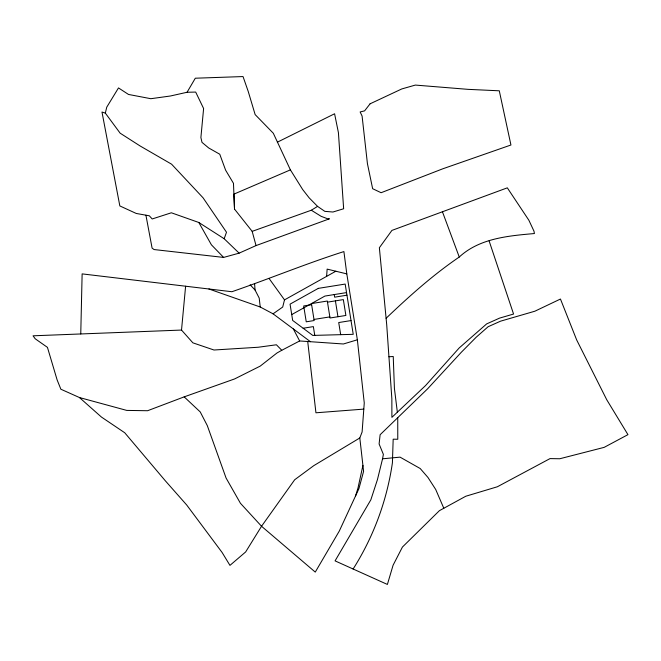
<?xml version="1.0" encoding="UTF-8"?>
<svg xmlns="http://www.w3.org/2000/svg" width="661" height="661" viewBox="0 0 661 661"><rect width="100%" height="100%" fill="white"/><g stroke="black" fill="none" stroke-linecap="round" stroke-linejoin="round"><path stroke-width="0.99" d="M80.758 333.954L82.129 273.885L231.895 291.732C269.358 278.81 306.06 263.632 343.902 251.577L346.802 273.885L357.361 339.795L364.261 402.946L362.104 431.988L359.807 437.97L363.591 471.359L358.906 488.694L339.3 531.047L315.264 572.096L261.541 526.263L240.439 503.277L226.07 478.019L207.29 425.585L200.242 411.943L184.179 396.864L147.585 410.729L126.747 410.407L79.452 397.542L60.87 389.222L57.127 379.918L47.443 347.364L35.198 338.771L33.05 335.805L181.519 330.062L192.872 342.836L213.982 350.008L258.195 347.248L276.414 344.778L281.776 350.289L299.656 340.96L343.398 343.984L357.361 339.795M326.608 276.372L327.137 269.11L346.802 273.885M181.519 330.062L185.609 286.213M362.922 465.41L357.973 488.115L355.544 495.957M382.562 458.808L383.372 454.355L379.1 443.961L380.125 434.723L427.568 388.85L461.295 352.288L476.284 337.135L488.132 326.724L500.559 321.172L534.856 311.215L560.454 299.028L576.681 339.961L606.757 399.773L627.95 434.649L604.171 447.365L559.784 458.751L550.026 458.602L497.361 486.769L465.79 496.237L439.391 510.68L402.433 547.052L393.08 565.238L387.387 584.44L335.069 560.875L370.846 499.815L377.431 479.646L382.562 458.808L400.054 457.139L420.214 468.533L427.948 477.44L435.706 489.471L443.812 508.268M239.125 253.146L224.17 238.737L226.5 232.234L203.059 197.804L171.579 164.184L140.132 145.982L120.145 133.175L105.33 113.105L106.735 107.198L118.493 87.93L128.507 94.449L150.848 98.704L170.389 96.002L187.063 92.267L195.681 92.069L203.613 108.511L200.894 137.521L201.993 142.363L208.702 147.973L219.758 154.22L225.624 170.199L233.473 183.32L234.515 209.107L252.172 231.358L256.038 245.586L239.125 253.146L223.616 257.418L154.063 249.552L152.096 248.098L145.924 215.189M335.838 271.225L284.511 299.879L282.701 307.043L273.067 313.826L260.236 307.001L208.909 288.989M187.063 92.267L195.309 78.213L243.033 76.56L248.247 91.515L255.146 114.593L273.315 133.258L290.402 169.869L302.672 189.533L309.133 197.821L317.577 206.381L324.84 211.363L332.937 212.016L343.646 208.76L338.415 132.638L334.582 113.766L277.331 142.206M353.081 568.989L353.999 567.617A271.489 271.489 0 0 0 381.306 509.631A272.002 272.002 0 0 0 392.411 462.807L393.179 439.193L397.773 439.251L397.74 417.686M386.098 318.28C409.151 296.293 432.864 275.034 459.263 257.03C479.481 238.299 508.259 235.853 534.418 233.54L533.972 231.143L528.866 220.237L507.318 187.84L391.915 230.408L379.364 247.743L386.71 324.683L391.857 398.823L391.89 417.355L425.56 385.561L459.188 347.959L486.645 323.907L499.625 318.098L513.564 314.041L489.115 240.918M252.172 231.358L311.323 210.231L317.577 206.381M359.807 437.97L313.777 465.65L294.674 479.762L261.541 526.263L245.652 551.943L229.954 565.378L222.113 552.489L186.683 504.971L165.374 480.853L124.739 432.765L101.406 417.033L79.452 397.542M281.776 350.289L276.976 352.991L260.227 366.103L234.614 378.935L184.179 396.864M291.732 314.586L324.915 296.062L346.546 292.6M290.402 169.869L233.911 194.136L234.515 209.107M256.038 245.586L329.434 218.808L327.782 218.849L321.122 216.312L311.323 210.231M346.959 295.194L334.656 297.169L334.243 294.566M311.628 304.688L303.696 305.96L306.241 321.816L314.165 320.544L311.447 303.581L327.302 301.036L330.029 317.999L345.885 315.462L343.34 299.607L327.484 302.143M313.992 319.437L329.847 316.892M303.143 328.244L313.355 326.608L314.76 335.375M351.032 320.568L338.721 322.543L340.671 334.673M363.806 409.109L315.941 412.795L307.712 341.514M388.932 356.75L393.237 356.502L394.419 388.461L397.352 412.2M105.33 113.105L101.984 112.031L119.839 205.935L136.257 213.462L149.312 215.792L152.212 218.965L171.356 212.784L198.812 222.484L224.17 238.737M273.067 313.826L310.447 341.704M223.616 257.418L211.413 244.818L198.812 222.484M250.155 284.808L255.039 289.997L259.203 298.078L260.236 307.001M269.093 278.512L284.511 299.879M293.344 328.947L299.656 340.96M442.366 211.578L459.263 257.03M335.416 300.879L337.953 316.735M254.617 283.916L255.039 289.997M370.086 103.81L364.608 110.85L360.138 111.957L362.088 116.039L367.425 163.639L372.639 188.699L381.108 192.715L442.713 168.828L510.936 145.007L499.286 90.805L468.046 89.351L415.364 85.079L401.797 88.938L370.086 103.81M318.296 288.37L290.055 304.143L292.666 320.428L312.777 335.424L353.23 334.326L345.174 284.065L318.296 288.37"/></g></svg>
